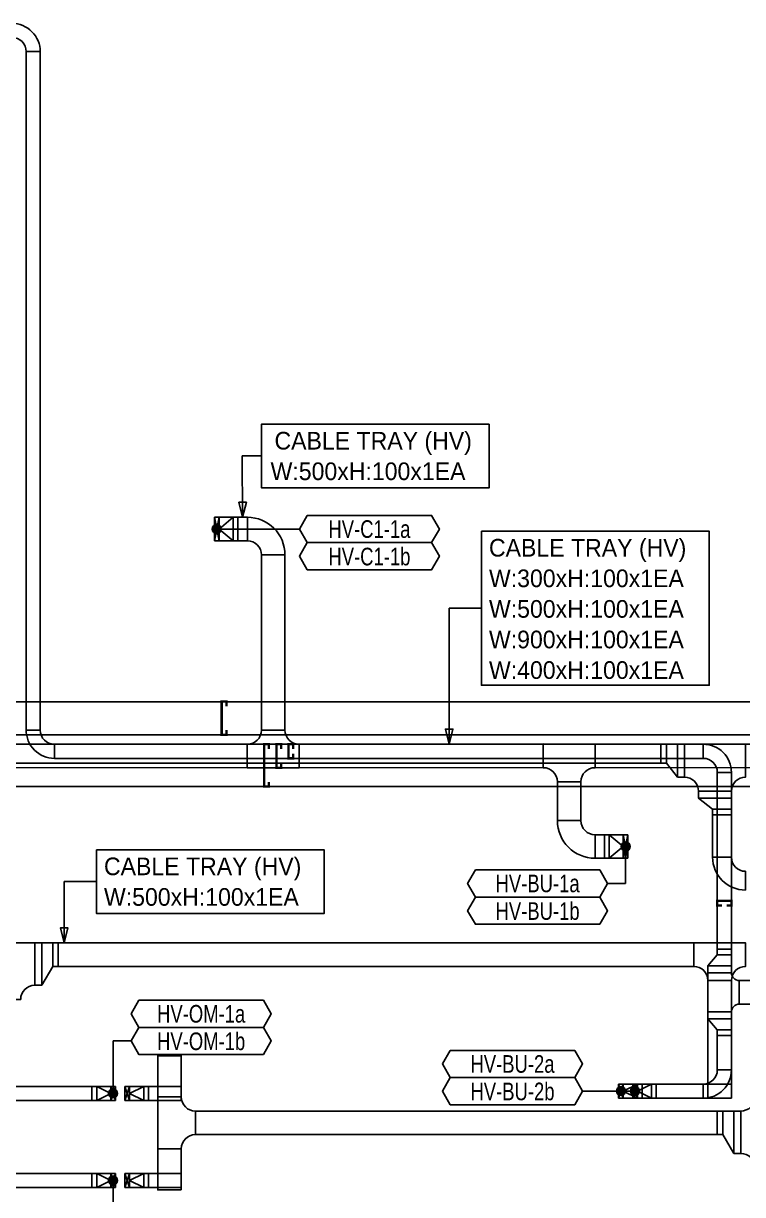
# Model space of a CAD drawing. Header units: millimetres. Extents: x 14100 to 374841, y -351975 to 881100.
# Drawn here: x 119896 to 135191, y -239570 to -214670 of the extents above; entities that cross this region are included whole.
import ezdxf
from ezdxf.enums import TextEntityAlignment as Align

# ---------------------------------------------------------------- set-up
doc = ezdxf.new("R2010")
doc.units = ezdxf.units.MM
doc.header["$LTSCALE"] = 150
for name, color, linetype in [('-----26 Electrical Cable Tray_HV_B', 2, 'Continuous'), ('-----26 Electrical Cable Tray_HV_IT', 4, 'Continuous'), ('-----26 Electrical Cable Tray_HV_N', 30, 'Continuous'), ('-----26 Electrical Cable Tray_HV_UT A', 1, 'Continuous'), ('-----26 Electrical Cable Tray_HV_UT B', 71, 'Continuous'), ('-----26 Electrical Cable Tray_HV_발전기 B', 103, 'Continuous'), ('-----29 주기', 1, 'Continuous'), ('-----30 Text', 2, 'Continuous'), ('-----99 Cable Schedule', 2, 'Continuous')]:
    doc.layers.add(name, color=color, linetype=linetype)
doc.styles.add('ELEC', font='')
doc.styles.get('ELEC').set_extended_font_data('Dotum')

# ---------------------------------------------------------------- blocks, each defined once
blk = doc.blocks.new('A$550585017316')
at = {"color": 0}
for p, q in [((400, 300), (0, 300)), ((0, 300), (0, 0)), ((500, 300), (400, 300)), ((500, 0), (500, 300)), ((0, 0), (400, 0)), ((400, 0), (500, 0))]:
    blk.add_line(p, q, dxfattribs=at)
at = {"color": 8}
for p, q in [((100, 0), (0, 300)), ((0, 0), (100, 300)), ((100, 150), (400, 300)), ((100, 300), (100, 0)), ((400, 0), (400, 300)), ((100, 150), (400, 0))]:
    blk.add_line(p, q, dxfattribs=at)
blk = doc.blocks.new('A$C9a0ab699')
h = blk.add_hatch(color=0)
edge = h.paths.add_edge_path()
edge.add_arc((64.00719340983778, 64.00719340983778), 64.0071934098378, 720.0000000000341, 1080.000000000034, ccw=False)
at = {"color": 0}
blk.add_circle((64.00719340983778, 64.00719340983778), 64.0071934098378, dxfattribs=at)
blk = doc.blocks.new('A$C668e3c95')
at = {"layer": '-----26 Electrical Cable Tray_HV_UT B'}
for p, q in [((-4.074536263942719e-10, 0), (-4.074536263942719e-10, 500)), ((-4.074536263942719e-10, 500), (299.9999999995925, 500)), ((299.9999999995925, 500), (299.9999999995925, 380.6011069738306)), ((299.9999999995925, 380.6011069738306), (-4.074536263942719e-10, 380.6011069738306)), ((-4.074536263942719e-10, 380.6011069738306), (-4.074536263942719e-10, 147.643645378761)), ((299.9999999995925, 380.6011069738306), (-4.074536263942719e-10, 380.6011069738306)), ((-4.074536263942719e-10, 380.6011069738306), (-4.074536263942719e-10, 0)), ((499.9999999995925, 147.643645378761), (299.9999999995925, 380.6011069738306)), ((-4.074536263942719e-10, 147.643645378761), (499.9999999995925, 147.643645378761)), ((-4.074536263942719e-10, 0), (499.9999999995925, 0)), ((499.9999999995925, 0), (499.9999999995925, 147.643645378761))]:
    blk.add_line(p, q, dxfattribs=at)
blk = doc.blocks.new('A$595823492043')
at = {"color": 0}
for p, q in [((0, 0), (0, 500)), ((0, 500), (100, 500)), ((100, 500), (500, 500)), ((500, 500), (500, 0)), ((100, 0), (0, 0)), ((500, 0), (100, 0))]:
    blk.add_line(p, q, dxfattribs=at)
at = {"color": 8}
for p, q in [((400, 250), (100, 500)), ((100, 0), (100, 500)), ((400, 500), (400, 0)), ((400, 0), (500, 500)), ((500, 0), (400, 500)), ((400, 250), (100, 0))]:
    blk.add_line(p, q, dxfattribs=at)

msp = doc.modelspace()

# ---------------------------------------------------------------- linework, layer by layer
at = {"layer": '-----26 Electrical Cable Tray_HV_B', "elevation": 4.588145881243989e-10}
for points in [[(133454.545675885, -230394.9824098703), (114025.0005262145, -230394.9824098703), (114025.0005262145, -229994.9824098703), (133454.545675885, -229994.9824098703)], [(134552.907927214, -232397.0614677747), (134554.5456758849, -231494.9824098703), (134954.545675885, -231494.9824098703), (134952.907927214, -232397.0614677747)]]:
    msp.add_lwpolyline(points, close=True, dxfattribs=at)
at = {"layer": '-----26 Electrical Cable Tray_HV_B', "elevation": 6.950889454406283e-09}
for points in [[(133954.545675885, -229994.9824098703), (133454.545675885, -229994.9824098703), (133454.545675885, -230394.9824098703), (133573.9445689111, -230394.9824098703), (133573.9445689111, -229994.9824098703), (133806.9020305062, -229994.9824098703), (133806.9020305062, -230694.9824098703), (133573.9445689111, -230394.9824098703), (133573.9445689111, -229994.9824098703), (133954.545675885, -229994.9824098703), (133954.545675885, -230694.9824098703), (133806.9020305062, -230694.9824098703)], [(134954.545675885, -230994.9824098703), (134954.545675885, -231494.9824098703), (134554.545675885, -231494.9824098703), (134554.545675885, -231375.5835168441), (134954.545675885, -231375.5835168441), (134954.545675885, -231142.6260552491), (134254.545675885, -231142.6260552491), (134554.545675885, -231375.5835168441), (134954.545675885, -231375.5835168441), (134954.545675885, -230994.9824098703), (134254.545675885, -230994.9824098703), (134254.545675885, -231142.6260552491)]]:
    msp.add_lwpolyline(points, dxfattribs=at)
at = {"layer": '-----26 Electrical Cable Tray_HV_B'}
for points, elevation in [([(133954.545675885, -230694.9824098703), (133954.545675885, -229994.9824098703), (133954.545675885, -229994.9824098703), (135254.545675885, -229994.9824098703), (135254.545675885, -230694.9824098703, 0.414213562373095), (134954.545675885, -230994.9824098703), (134254.545675885, -230994.9824098703), (134254.545675885, -230994.9824098703, 0.414213562373095)], 4.588145881243989e-10), ([(135252.907927214, -232697.0614677747, -0.414213562373095), (134952.907927214, -232397.0614677747), (134952.907927214, -232397.0614677747), (134952.907927214, -232397.0614677747), (134952.907927214, -232397.0614677747), (134552.907927214, -232397.0614677747, 0.4142135623730951), (135252.907927214, -233097.0614677747)], 6.626124216500318e-09)]:
    msp.add_lwpolyline(points, format="xyb", close=True, dxfattribs=dict(at, elevation=elevation))
at = {"layer": '-----26 Electrical Cable Tray_HV_IT'}
msp.add_lwpolyline([(124457.571312305, -225169.9836948061), (124658.4597811474, -225170.1722142454), (124658.4597811474, -225670.1722142454), (124457.571312305, -225669.9836948061)], close=True, dxfattribs=at)
for points, elevation in [([(124658.4597811474, -225670.1722142454), (124658.4597811474, -225170.1722142454, -0.4142135623730951), (125458.4597811474, -225970.1722142454), (124958.4597811474, -225970.1722142454), (124958.4597811474, -225970.1722142454), (124958.4597811474, -225970.1722142454), (124958.4597811474, -225970.1722142454, 0.414213562373095)], 1.145352693092042e-09), ([(125757.8900516064, -229995.3960040178), (125757.8900516064, -230495.3960040178), (125757.8900516064, -230495.3960040178), (124657.8900516064, -230495.3960040178), (124657.8900516064, -229995.3960040178, 0.414213562373095), (124957.8900516064, -229695.3960040178), (125457.8900516064, -229695.3960040178), (125457.8900516064, -229695.3960040178, 0.414213562373095)], 7.880221039652005e-10), ([(130952.6109326845, -230493.7668523504), (130952.6109326845, -229993.7668523504), (130952.6109326845, -229993.7668523504), (132052.6109326845, -229993.7668523504), (132052.6109326845, -230493.7668523504, 0.414213562373095), (131752.6109326845, -230793.7668523504), (131252.6109326845, -230793.7668523504), (131252.6109326845, -230793.7668523504, 0.414213562373095)], 3.795985495637464e-10), ([(132052.5331311739, -231919.795175303), (132052.5331311739, -232419.795175303, -0.4142135623730951), (131252.5331311739, -231619.795175303), (131752.5331311739, -231619.795175303), (131752.5331311739, -231619.795175303), (131752.5331311739, -231619.795175303), (131752.5331311739, -231619.795175303, 0.414213562373095)], 7.043637874738692e-10)]:
    msp.add_lwpolyline(points, format="xyb", close=True, dxfattribs=dict(at, elevation=elevation))
for points, elevation in [([(124957.8900516064, -229695.3960040178), (124958.4597811474, -225970.1722142454), (125458.4597811474, -225970.1722142454), (125457.8900516064, -229695.3960040178)], 9.176291762487338e-10), ([(109854.1788066997, -230492.1251386126), (124657.8900516064, -230495.3960040178), (124657.8900516064, -229995.3960040178), (109854.1788066997, -229992.1251386126)], -3.734117563228892e-09), ([(125757.8900516064, -230494.180446489), (130952.6109326845, -230490.2216420862), (130952.6109326845, -229990.2216420862), (125757.8900516064, -229994.180446489)], -3.813333601789517e-09), ([(132052.6109326845, -230493.7668523504), (146053.571633543, -230490.2216420862), (146053.571633543, -229990.2216420862), (132052.6109326845, -229993.7668523504)], -3.734117563228892e-09), ([(131753.4212787655, -230793.7668523504), (131752.5331311739, -231619.795175303), (131252.5331311739, -231619.795175303), (131253.4212787655, -230793.7668523504)], 3.795985495637466e-10), ([(132253.4216000163, -232419.9836947423), (132052.5331311739, -232419.795175303), (132052.5331311739, -231919.795175303), (132253.4216000163, -231919.9836947423)], -4.039812764707363e-10)]:
    msp.add_lwpolyline(points, close=True, dxfattribs=dict(at, elevation=elevation))
at = {"layer": '-----26 Electrical Cable Tray_HV_IT', "ltscale": 7.5, "const_width": 50, "elevation": 5.928639383386112e-10}
msp.add_lwpolyline([(125375.5392166601, -230394.9824098789), (125375.5392166601, -230494.9824098789), (125275.5392166601, -230494.9824098789), (125275.5392166601, -229994.9824098789), (125375.5392166601, -229994.9824098789), (125375.5392166601, -230094.9824098789)], dxfattribs=at)
at = {"layer": '-----26 Electrical Cable Tray_HV_N', "color": 1}
for p, q in [((124549.821368377, -223866.9097149106), (124958.7176939118, -223866.9097149106)), ((129636.9939542556, -227103.8491431214, -3.813333601789517e-09), (128952.0129246808, -227103.8491431214, -3.813333601789517e-09)), ((121448.8095312691, -232916.8154550706, 7.27565469232064e-09), (120763.8285016943, -232916.8154550706, 7.27565469232064e-09))]:
    msp.add_line(p, q, dxfattribs=at)
msp.add_lwpolyline([(129804.7370960512, -223191.9097149106), (129804.7370960512, -224541.9097149106), (124958.7176939118, -224541.9097149106), (124958.7176939118, -223191.9097149106)], close=True, dxfattribs=at)
msp.add_lwpolyline([(124558.0155467262, -225170.0779545258), (124638.0155467262, -224850.0779545258), (124478.0155467262, -224850.0779545258), (124558.0155467262, -225170.0779545258), (124549.821368377, -223866.9097149106)], dxfattribs=at)
for points, elevation in [([(129636.9939542556, -225467.9332629246), (129636.9939542556, -228739.7650233182), (134483.0133563949, -228739.7650233182), (134483.0133563949, -225467.9332629246)], -3.813333601789517e-09), ([(121448.8095312691, -232241.8154550706), (121448.8095312691, -233591.8154550706), (126294.8289334085, -233591.8154550706), (126294.8289334085, -232241.8154550706)], 6.950889454410518e-09)]:
    msp.add_lwpolyline(points, close=True, dxfattribs=dict(at, elevation=elevation))
for points, elevation in [([(128952.012565764, -229993.0964757772), (128872.012565764, -229673.0964757772), (129032.012565764, -229673.0964757772), (128952.012565764, -229993.0964757772), (128952.0129246808, -227103.8491431214)], -3.813333601789517e-09), ([(120763.8281427775, -234219.9836946857), (120683.8281427775, -233899.9836946857), (120843.8281427775, -233899.9836946857), (120763.8281427775, -234219.9836946857), (120763.8285016943, -232916.8154550706)], 6.950889454410518e-09)]:
    msp.add_lwpolyline(points, dxfattribs=dict(at, elevation=elevation))
at = {"layer": '-----26 Electrical Cable Tray_HV_UT A', "elevation": 6.950889454410518e-09}
for points in [[(118637.6400429252, -235119.9836946859), (118637.6400429252, -234219.9836946859), (118637.6400429252, -234219.9836946859), (120137.6400429252, -234219.9836946859), (120137.6400429252, -235119.9836946859, 0.414213562373095), (119837.6400429252, -235419.9836946859), (118937.6400429252, -235419.9836946859), (118937.6400429252, -235419.9836946859, 0.414213562373095)], [(134153.5719547851, -234719.9836946859), (134153.5719547851, -234219.9836946859), (134153.5719547851, -234219.9836946859), (135253.5719547851, -234219.9836946859), (135253.5719547851, -234719.9836946859, 0.414213562373095), (134953.5719547851, -235019.9836946859), (134453.5719547851, -235019.9836946859), (134453.5719547851, -235019.9836946859, 0.414213562373095)]]:
    msp.add_lwpolyline(points, format="xyb", close=True, dxfattribs=at)
msp.add_lwpolyline([(120137.6400429252, -234219.9836946859), (120637.6400429252, -234219.9836946859), (120637.6400429252, -234719.9836946859), (120518.2411498991, -234719.9836946859), (120518.2411498991, -234219.9836946859), (120285.283688304, -234219.9836946859), (120285.283688304, -235119.9836946859), (120518.2411498991, -234719.9836946859), (120518.2411498991, -234219.9836946859), (120137.6400429252, -234219.9836946859), (120137.6400429252, -235119.9836946859), (120285.283688304, -235119.9836946859)], dxfattribs=at)
at = {"layer": '-----26 Electrical Cable Tray_HV_UT A'}
for points, elevation in [([(134153.5719547851, -234219.9836946859), (120637.6400429252, -234219.9836946859), (120637.6400429252, -234719.9836946859), (134153.5719547851, -234719.9836946859)], 6.950889454410518e-09), ([(134953.5719547852, -237519.9836947813), (134953.5719547851, -235019.9836946859), (134453.5719547851, -235019.9836946859), (134453.5719547852, -237519.9836947813)], 6.950889454410518e-09), ([(121353.571954787, -237269.9836947127), (119337.6400429252, -237269.9836947127), (119337.6400429252, -237569.9836947127), (121353.571954787, -237569.9836947127)], -3.247652379101245e-10), ([(133353.4216000163, -237219.9836947814), (134953.5719547852, -237219.9836947813), (134953.5719547852, -237519.9836947813), (133353.4216000163, -237519.9836947814)], -7.677956063863007e-10), ([(121353.571954787, -239119.9836947127), (119337.6400429252, -239119.9836947127), (119337.6400429252, -239419.9836947127), (121353.571954787, -239419.9836947127)], -3.247652379101245e-10)]:
    msp.add_lwpolyline(points, close=True, dxfattribs=dict(at, elevation=elevation))
at = {"layer": '-----26 Electrical Cable Tray_HV_UT B'}
for points, elevation in [([(119953.5713123567, -215269.9836947933), (119953.5713123567, -215269.9836947933, 0.414213562373095), (119653.5713123567, -214969.9836947933), (119653.5713123567, -214969.9836947933), (119653.5713123567, -214669.9836947933, -0.4142135623731519), (120253.5713123567, -215269.9836947933)], 6.580775904236977e-10), ([(120253.5713123567, -229694.9824098785), (120253.5713123567, -229694.9824098785, 0.414213562373095), (120553.5713123567, -229994.9824098785), (120553.5713123567, -229994.9824098785), (120553.5713123567, -230294.9824098785, -0.4142135623731519), (119953.5713123567, -229694.9824098785)], 5.928639383386112e-10), ([(134353.5719547851, -230294.9824098794), (134353.5719547851, -230294.9824098794, -0.414213562373095), (134653.5719547851, -230594.9824098794), (134653.5719547851, -230594.9824098794), (134953.5719547851, -230594.9824098794, 0.4142135623731519), (134353.5719547851, -229994.9824098794)], 6.950889454410518e-09), ([(134953.5719547851, -235686.6503613525), (134453.5719547851, -235686.6503613525), (134453.5719547851, -235686.6503613525), (134453.5719547851, -234853.3170280192), (134953.5719547851, -234853.3170280192, 0.414213562373095), (135120.2386214517, -235019.9836946859), (135120.2386214517, -235519.9836946859), (135120.2386214517, -235519.9836946859, 0.414213562373095)], 6.62612421650033e-09), ([(134353.5719547852, -237219.9836947814), (134353.5719547852, -237219.9836947814, 0.414213562373095), (134653.5719547852, -236919.9836947814), (134653.5719547852, -236919.9836947814), (134953.5719547852, -236919.9836947814, -0.4142135623731519), (134353.5719547852, -237519.9836947814)], -4.039812764707363e-10), ([(123253.5713122971, -238594.9836946857), (122753.5713122971, -238594.9836946857), (122753.5713122971, -238594.9836946857), (122753.5713122971, -237494.9836946857), (123253.5713122971, -237494.9836946857, 0.414213562373095), (123553.5713122971, -237794.9836946857), (123553.5713122971, -238294.9836946857), (123553.5713122971, -238294.9836946857, 0.414213562373095)], 9.176291762487338e-10), ([(135453.5713122943, -237494.9836946857), (136353.5713122943, -237494.9836946857), (136353.5713122943, -237494.9836946857), (136353.5713122943, -238994.9836946857), (135453.5713122943, -238994.9836946857, 0.414213562373095), (135153.5713122943, -238694.9836946857), (135153.5713122943, -237794.9836946857), (135153.5713122943, -237794.9836946857, 0.414213562373095)], 9.176291762487338e-10)]:
    msp.add_lwpolyline(points, format="xyb", close=True, dxfattribs=dict(at, elevation=elevation))
for points, elevation in [([(119953.5713123567, -229694.9824098785), (119953.5713123567, -215269.9836947933), (120253.5713123567, -215269.9836947933), (120253.5713123567, -229694.9824098785)], 4.588145881243669e-10), ([(139353.6471321687, -229994.9824098789), (100453.5713123052, -229994.9824098789), (100453.5713123052, -230894.9824098789), (139353.6471321687, -230894.9824098789)], 4.900028855102824e-09), ([(120553.5713123567, -229994.9824098785), (134353.5719547851, -229994.9824098794), (134353.5719547851, -230294.9824098794), (120553.5713123567, -230294.9824098785)], 5.928639383386112e-10), ([(134953.5719547851, -230594.9824098793), (134953.5719547851, -234353.3170280192), (134653.5719547851, -234353.3170280192), (134653.5719547851, -230594.9824098793)], 6.950889454410518e-09), ([(136253.7223095508, -235019.9836946856), (135120.2386214517, -235019.9836946859), (135120.2386214517, -235519.9836946859), (136253.7223095508, -235519.9836946856)], 6.62612421650033e-09), ([(134953.5719547852, -236919.9836947814), (134953.5719547851, -236186.6503613526), (134653.5719547851, -236186.6503613526), (134653.5719547852, -236919.9836947814)], 6.950889454410518e-09), ([(123253.5713122971, -237494.9836946857), (123253.5713122972, -236619.9836946189), (122753.5713122972, -236619.9836946189), (122753.5713122971, -237494.9836946857)], 9.176291762487338e-10), ([(123253.5713122971, -237269.9840159547), (122553.571312303, -237269.9840159547), (122553.571312303, -237569.9840159547), (123253.5713122971, -237569.9840159547)], -3.247652379101226e-10), ([(134353.5719547852, -237219.9836947814), (133053.4216000163, -237219.9836947814), (133053.4216000163, -237519.9836947814), (134353.5719547852, -237519.9836947814)], -4.039812764707363e-10), ([(134653.5713122943, -237794.9836946857), (123553.5713122971, -237794.9836946857), (123553.5713122971, -238294.9836946857), (134653.5713122943, -238294.9836946857)], 9.176291762487338e-10), ([(123253.5713122971, -239469.9836947526), (123253.5713122971, -238594.9836946857), (122753.5713122971, -238594.9836946857), (122753.5713122971, -239469.9836947526)], 9.176291762487338e-10), ([(123253.5713122971, -239119.9840159547), (122553.571312303, -239119.9840159547), (122553.571312303, -239419.9840159547), (123253.5713122971, -239419.9840159547)], -3.247652379101226e-10)]:
    msp.add_lwpolyline(points, close=True, dxfattribs=dict(at, elevation=elevation))
at = {"layer": '-----26 Electrical Cable Tray_HV_UT B', "ltscale": 7.5, "const_width": 50}
for points, elevation in [([(125115.7177510905, -230794.9824098792), (125115.7177510905, -230894.9824098792), (125015.7177510905, -230894.9824098792), (125015.7177510905, -229994.9824098789), (125115.7177510905, -229994.9824098789), (125115.7177510905, -230094.9824098789)], 5.115003605532703e-09), ([(125635.3606822296, -230194.9824098798), (125635.3606822296, -230294.9824098798), (125535.3606822296, -230294.9824098798), (125535.3606822296, -229994.9824098798), (125635.3606822296, -229994.9824098798), (125635.3606822296, -230094.9824098798)], -3.929275728855481e-09), ([(134853.5719547851, -233423.4304306877), (134953.5719547851, -233423.4304306877), (134953.5719547851, -233323.4304306877), (134653.5719547851, -233323.4304306877), (134653.5719547851, -233423.4304306877), (134753.5719547851, -233423.4304306877)], 6.950889454410518e-09)]:
    msp.add_lwpolyline(points, dxfattribs=dict(at, elevation=elevation))
at = {"layer": '-----26 Electrical Cable Tray_HV_UT B', "elevation": 9.176291762487338e-10}
msp.add_lwpolyline([(135153.5713122943, -237794.9836946857), (134653.5713122943, -237794.9836946857), (134653.5713122943, -238294.9836946857), (134772.9702053205, -238294.9836946857), (134772.9702053205, -237794.9836946857), (135005.9276669156, -237794.9836946857), (135005.9276669156, -238694.9836946857), (134772.9702053205, -238294.9836946857), (134772.9702053205, -237794.9836946857), (135153.5713122943, -237794.9836946857), (135153.5713122943, -238694.9836946857), (135005.9276669156, -238694.9836946857)], dxfattribs=at)
at = {"layer": '-----26 Electrical Cable Tray_HV_발전기 B', "ltscale": 7.5, "const_width": 50, "elevation": 1.754325547633552e-08}
msp.add_lwpolyline([(124212.0064039062, -229694.9824098703), (124212.0064039062, -229794.9824098703), (124112.0064039062, -229794.9824098703), (124112.0064039062, -229088.311485074), (124212.0064039062, -229088.311485074), (124212.0064039062, -229188.311485074)], dxfattribs=at)
at = {"layer": '-----26 Electrical Cable Tray_HV_발전기 B', "elevation": 2.344281878832982e-09}
msp.add_lwpolyline([(175553.5705733085, -229794.9824098703), (175553.5705733085, -229094.9824098703), (110003.5716335419, -229094.9824098703), (110003.5716335419, -229794.9824098703)], close=True, dxfattribs=at)
at = {"layer": '-----29 주기'}
for points in [[(125931.3232427099, -225131.2336948043), (125764.613352498, -225419.9836948061), (125931.3232427124, -225708.7336948095), (128577.1341218191, -225708.7336948095), (128743.8440120425, -225419.9836948061), (128577.1341218166, -225131.2336948043)], [(125931.3232427123, -225708.7336948095), (125764.6133525004, -225997.4836948113), (125931.3232427149, -226286.2336948148), (128577.1341218215, -226286.2336948148), (128743.8440120451, -225997.4836948113), (128577.1341218192, -225708.7336948095)], [(122352.7990093344, -235437.459405573), (122186.0891191225, -235726.2094055748), (122352.7990093371, -236014.9594055783), (124998.6098884439, -236014.9594055783), (125165.3197786672, -235726.2094055748), (124998.6098884413, -235437.459405573)], [(122352.7990093371, -236014.9594055783), (122186.0891191251, -236303.70940558), (122352.7990093396, -236592.4594055835), (124998.6098884464, -236592.4594055835), (125165.3197786698, -236303.70940558), (124998.6098884439, -236014.9594055783)], [(128974.6265415483, -236503.7336947744), (128807.9166513364, -236792.4836947761), (128974.6265415509, -237081.2336947796), (131620.4374206576, -237081.2336947796), (131787.147310881, -236792.4836947761), (131620.4374206551, -236503.7336947744)], [(128974.6265415509, -237081.2336947796), (128807.916651339, -237369.9836947814), (128974.6265415534, -237658.7336947849), (131620.4374206601, -237658.7336947849), (131787.1473108835, -237369.9836947814), (131620.4374206576, -237081.2336947796)]]:
    msp.add_lwpolyline(points, close=True, dxfattribs=at)
at = {"layer": '-----29 주기', "elevation": -4.03981276470739e-10}
for points in [[(129508.3836663454, -232668.3441855427), (129341.6737761334, -232957.0941855445), (129508.3836663479, -233245.844185548), (132154.1945454547, -233245.844185548), (132320.904435678, -232957.0941855445), (132154.1945454521, -232668.3441855427)], [(129508.3836663479, -233245.844185548), (129341.673776136, -233534.5941855497), (129508.3836663505, -233823.3441855532), (132154.1945454572, -233823.3441855532), (132320.9044356806, -233534.5941855497), (132154.1945454547, -233245.844185548)]]:
    msp.add_lwpolyline(points, close=True, dxfattribs=at)
at = {"layer": '-----99 Cable Schedule', "color": 1}
for p, q in [((132703.4216000162, -232957.0941855445), (132320.904435678, -232957.0941855445)), ((121803.571954787, -236303.70940558), (122186.0891191251, -236303.70940558))]:
    msp.add_line(p, q, dxfattribs=at)
for points in [[(125764.613352498, -225419.9836948061), (124007.5713123051, -225419.9836948061)], [(121803.571954787, -236303.70940558), (121803.571954787, -237419.9836947127)], [(131787.1473108835, -237369.9836947814), (132903.4216000163, -237369.9836947814)], [(121801.1927222628, -240386.2579838455), (121801.1927222628, -239269.9836947127)]]:
    msp.add_lwpolyline(points, dxfattribs=at)
at = {"layer": '-----99 Cable Schedule', "color": 1, "elevation": -4.03981276470739e-10}
msp.add_lwpolyline([(132703.4216000162, -232957.0941855445), (132703.4216000162, -232169.983694743)], dxfattribs=at)

# ---------------------------------------------------------------- block references
at = {"layer": '-----26 Electrical Cable Tray_HV_IT', "xscale": -1}
msp.add_blockref('A$595823492043', (124457.571312305, -225669.9836948061), dxfattribs=at)
at = {"layer": '-----26 Electrical Cable Tray_HV_IT', "xscale": -1, "rotation": 180}
msp.add_blockref('A$595823492043', (132253.4216000163, -231919.9836947423), dxfattribs=at)
at = {"layer": '-----26 Electrical Cable Tray_HV_UT A', "xscale": -1}
for p in [(121853.571954787, -237569.9836947127), (121853.571954787, -239419.9836947127)]:
    msp.add_blockref('A$550585017316', p, dxfattribs=at)
at = {"layer": '-----26 Electrical Cable Tray_HV_UT A'}
msp.add_blockref('A$550585017316', (132853.4216000163, -237519.9836947814), dxfattribs=at)
at = {"layer": '-----26 Electrical Cable Tray_HV_UT B', "xscale": -1}
msp.add_blockref('A$C668e3c95', (134953.5719547851, -234853.3170280192, 6.62612421650033e-09), dxfattribs=at)
at = {"layer": '-----26 Electrical Cable Tray_HV_UT B', "rotation": 180}
msp.add_blockref('A$C668e3c95', (134953.5719547851, -235686.6503613526, 6.62612421650033e-09), dxfattribs=at)
at = {"layer": '-----26 Electrical Cable Tray_HV_UT B', "xscale": -1, "rotation": 180}
for p in [(122053.571312303, -237269.9840159547), (132553.4216000163, -237219.9836947814), (122053.571312303, -239119.9840159547)]:
    msp.add_blockref('A$550585017316', p, dxfattribs=at)
at = {"layer": '-----99 Cable Schedule', "color": 1, "xscale": 1.5, "yscale": 1.5, "zscale": 1.5}
for p, rotation in [((123911.5605221903, -225323.9729046914), 270), ((132799.4323901309, -232073.9729046282), 180), ((132699.4323901311, -237465.9944848961), 89.99999999999999), ((132999.4323901311, -237465.9944848961), 89.99999999999999), ((121897.2035123775, -239173.9729045979), 180)]:
    msp.add_blockref('A$C9a0ab699', p, dxfattribs=dict(at, rotation=rotation))
msp.add_blockref('A$C9a0ab699', (121707.5611646723, -237515.9944848276), dxfattribs=at)

# ---------------------------------------------------------------- texts
at = {"layer": '-----26 Electrical Cable Tray_HV_B', "style": 'ELEC'}
msp.add_text('W:400xH:100x1EA', height=375, dxfattribs=at).set_placement((129796.9939542556, -228417.9332629246, -3.953198295584448e-09), align=Align.MIDDLE_LEFT)
at = {"layer": '-----26 Electrical Cable Tray_HV_IT', "style": 'ELEC'}
for s, p in [('CABLE TRAY (HV)', (125235.8157934732, -223541.9097149106)), ('W:500xH:100x1EA', (125152.8782086699, -224191.9097149106)), ('W:500xH:100x1EA', (129796.9939542556, -227117.9332629246, -3.953198295584448e-09))]:
    msp.add_text(s, height=375, dxfattribs=at).set_placement(p, align=Align.MIDDLE_LEFT)
at = {"layer": '-----26 Electrical Cable Tray_HV_UT A', "style": 'ELEC'}
for s, p in [('CABLE TRAY (HV)', (121608.8095312691, -232591.8154550706, 6.811024760615587e-09)), ('W:500xH:100x1EA', (121608.8095312691, -233241.8154550706, 6.811024760615587e-09))]:
    msp.add_text(s, height=375, dxfattribs=at).set_placement(p, align=Align.MIDDLE_LEFT)
at = {"layer": '-----26 Electrical Cable Tray_HV_UT B', "style": 'ELEC'}
for s, p in [('CABLE TRAY (HV)', (129796.9939542556, -225817.9332629246, -3.953198295584448e-09)), ('W:300xH:100x1EA', (129796.9939542556, -226467.9332629246, -3.953198295584448e-09)), ('W:900xH:100x1EA', (129796.9939542556, -227767.9332629246, -3.953198295584448e-09))]:
    msp.add_text(s, height=375, dxfattribs=at).set_placement(p, align=Align.MIDDLE_LEFT)
at = {"layer": '-----30 Text', "linetype": 'Continuous', "style": 'ELEC', "width": 0.8}
for s, p in [('HV-C1-1a', (127254.2286822647, -225419.9836948069)), ('HV-C1-1b', (127254.228682267, -225997.4836948122)), ('HV-BU-1a', (130831.2891059, -232957.0941855453)), ('HV-BU-1b', (130831.2891059026, -233534.5941855506)), ('HV-OM-1a', (123675.7044488892, -235726.2094055757)), ('HV-OM-1b', (123675.7044488918, -236303.7094055809)), ('HV-BU-2a', (130297.531981103, -236792.4836947771)), ('HV-BU-2b', (130297.5319811056, -237369.9836947822))]:
    msp.add_text(s, height=375, dxfattribs=at).set_placement(p, align=Align.MIDDLE)

doc.saveas('drawing.dxf')
